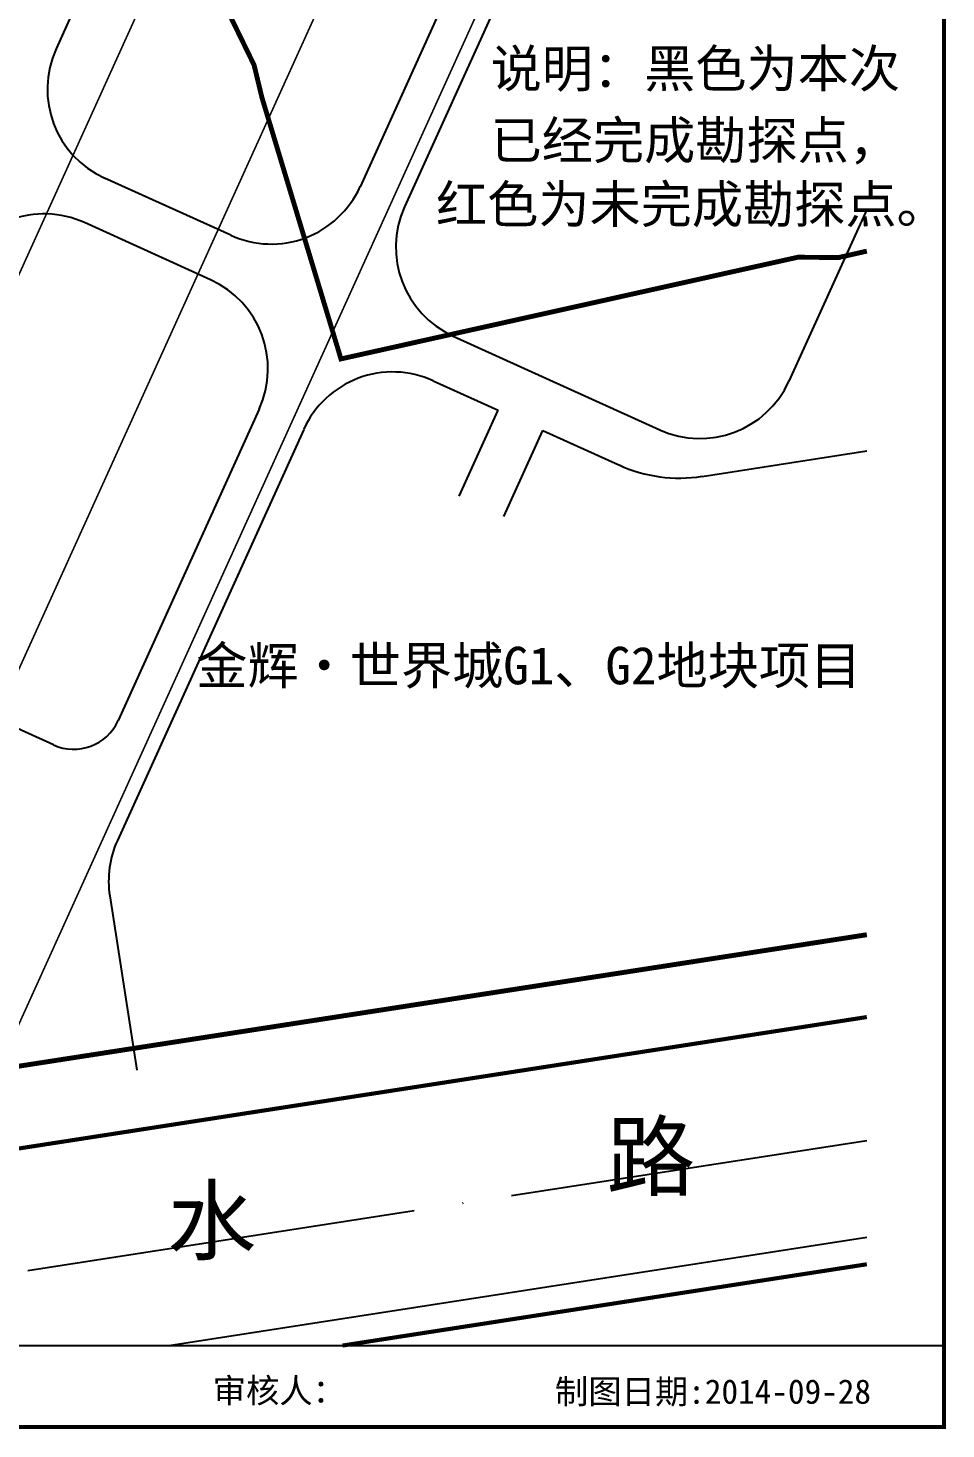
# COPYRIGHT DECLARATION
# Model space of a CAD drawing. Extents: x 13717 to 13993, y 1 to 400.
# Drawn here: x 13879.8 to 13992.5, y 1.2 to 173.3 of the extents above; entities that cross this region are included whole.
import ezdxf
from ezdxf.enums import TextEntityAlignment as Align

# ---------------------------------------------------------------- set-up
doc = ezdxf.new("R2010")
doc.units = 0
doc.header["$LTSCALE"] = 2000
for name, pattern in [('ACAD_ISO04W100', [30, 24, -3, 0, -3]), ('BOUNDRY', [13.4, 10, -1, 0.2, -1, 0.2, -1]), ('MP00200-1$0$$0$$0$PHANTOM', [2.5, 1.25, -0.25, 0.25, -0.25, 0.25, -0.25]), ('XX', [12, 10, -2])]:
    doc.linetypes.add(name, pattern=pattern)
doc.layers.get('0').update_dxf_attribs({"linetype": 'CONTINUOUS'})
for name, color, linetype in [('LINE-GREEN', 3, 'CONTINUOUS'), ('LINE-RED', 1, 'BOUNDRY'), ('MP00200-1$0$$0$$0$REDLINE-红线', 1, 'MP00200-1$0$$0$$0$PHANTOM'), ('MP00200-1$0$9512GN_Road Edge Line', 9, 'CONTINUOUS'), ('SITE-ROAD-CENT', 4, 'CONTINUOUS'), ('勘探点', 7, 'CONTINUOUS')]:
    doc.layers.add(name, color=color, linetype=linetype)
doc.styles.add('DZST', font='SimSun.ttf')
doc.styles.add('STYLE1', font='SimSun.ttf')

msp = doc.modelspace()

# ---------------------------------------------------------------- linework, layer by layer
at = {"layer": 'LINE-GREEN', "const_width": 0.2}
for points in [[(13819.03, 11.48), (13965.05, 333.57)], [(13847.44, 25.7), (13982.79, 324.27)], [(13860.76, 11.48), (13982.79, 280.68)]]:
    msp.add_lwpolyline(points, dxfattribs=at)
at = {"layer": 'LINE-RED', "ltscale": 0.0008, "const_width": 0.6}
for points in [[(13796.33, 197.17), (13796.33, 33.03), (13982.79, 61.93)], [(13982.79, 145.88), (13979.32, 145.09), (13974.32, 145.13), (13918.2, 132.64), (13917.93, 133.55), (13908.5, 164.73), (13907.53, 168.74), (13903.61, 176.78)]]:
    msp.add_lwpolyline(points, dxfattribs=at)
at = {"layer": 'MP00200-1$0$$0$$0$REDLINE-红线', "color": 10, "linetype": 'Continuous', "ltscale": 3, "const_width": 0.5}
for points in [[(13751.22, 380.83), (13776.29, 195.82), (13776.29, 32.32), (13788.64, 21.73), (13982.79, 51.82)], [(13918.4, 11.48), (13982.79, 21.46)]]:
    msp.add_lwpolyline(points, dxfattribs=at)
at = {"layer": 'MP00200-1$0$9512GN_Road Edge Line'}
for p, q in [((13950.59, 319.36), (13883.21, 170.73)), ((13982.79, 291.07), (13920.56, 153.79)), ((13982.79, 276.54), (13926.02, 151.32)), ((13922.66, 158.42), (13922.66, 158.42)), ((13904.67, 147.82), (13889.18, 154.84)), ((13928.12, 155.95), (13928.12, 155.95)), ((13928.12, 155.95), (13928.12, 155.95)), ((13982.79, 151), (13973.23, 129.91)), ((13902.19, 142.36), (13886.71, 149.38)), ((13932, 135.43), (13957.35, 123.94)), ((13932, 135.43), (13957.35, 123.94)), ((13929.52, 129.97), (13937.53, 126.34)), ((13908.17, 126.47), (13890.83, 88.22)), ((13932.74, 115.77), (13937.53, 126.34)), ((13913.63, 123.99), (13890.74, 73.5)), ((13938.21, 113.29), (13943, 123.86)), ((13943, 123.86), (13952.35, 119.62)), ((13962.55, 118.22), (13982.79, 121.37)), ((13882.88, 85.23), (13873.88, 89.32)), ((13889.81, 66.71), (13893.13, 45.28))]:
    msp.add_line(p, q, dxfattribs=at)
at = {"layer": 'MP00200-1$0$9512GN_Road Edge Line', "flags": 128}
msp.add_lwpolyline([(13897.05, 11.48), (13982.79, 24.77)], dxfattribs=at)
at = {"layer": 'MP00200-1$0$9512GN_Road Edge Line'}
for centre, radius, start, end in [((13894.14, 165.77), 12, 155.6122, 245.6122), ((13909.63, 158.75), 12, 245.6122, 335.6125), ((13881.75, 138.45), 12, 65.6122, 155.6122), ((13936.95, 146.36), 12, 155.6125, 245.6122), ((13897.24, 131.43), 12, 335.6122, 65.6122), ((13924.56, 119.04), 12, 65.6122, 155.6122), ((13962.3, 134.87), 12, 245.6122, 335.6121), ((13959.79, 136.01), 18, 245.6122, 278.8237), ((13885.36, 90.7), 6, 245.6122, 335.6122), ((13901.67, 68.54), 12, 155.6122, 188.809)]:
    msp.add_arc(centre, radius, start, end, dxfattribs=at)
at = {"layer": 'SITE-ROAD-CENT', "color": 1, "linetype": 'ACAD_ISO04W100', "ltscale": 0.001}
msp.add_line((13820.36, 11.48), (13982.79, 36.68), dxfattribs=at)
at = {"layer": '勘探点', "linetype": 'XX', "const_width": 0.5}
msp.add_lwpolyline([(13717.22, 399.48), (13992.26, 399.48), (13992.26, 1.48), (13717.22, 1.48)], close=True, dxfattribs=at)
at = {"layer": '勘探点', "linetype": 'XX'}
msp.add_lwpolyline([(13717.22, 11.48), (13992.26, 11.48)], dxfattribs=at)

# ---------------------------------------------------------------- texts
at = {"color": 1, "linetype": 'XX', "style": 'DZST'}
for s, p in [('说明：黑色为本次', (13961.72, 168.37)), ('已经完成勘探点，', (13961.72, 159.52)), ('红色为未完成勘探点。', (13961.3, 151.73))]:
    msp.add_text(s, height=4.608, dxfattribs=at).set_placement(p, align=Align.MIDDLE)
at = {"linetype": 'XX', "style": 'DZST'}
for s, height, p in [('金辉•世界城G1、G2地块项目', 4.608, (13941.27, 95.08)), ('路', 8, (13956.27, 34.87)), ('水', 8, (13902.33, 26.96))]:
    msp.add_text(s, height=height, dxfattribs=at).set_placement(p, align=Align.MIDDLE)
at = {"linetype": 'Continuous', "style": 'STYLE1'}
for s, p in [('审核人：', (13902.45, 4.45)), ('制图日期:2014-09-28', (13944.49, 4.33))]:
    msp.add_text(s, height=3, dxfattribs=at).set_placement(p)

doc.saveas('drawing.dxf')
